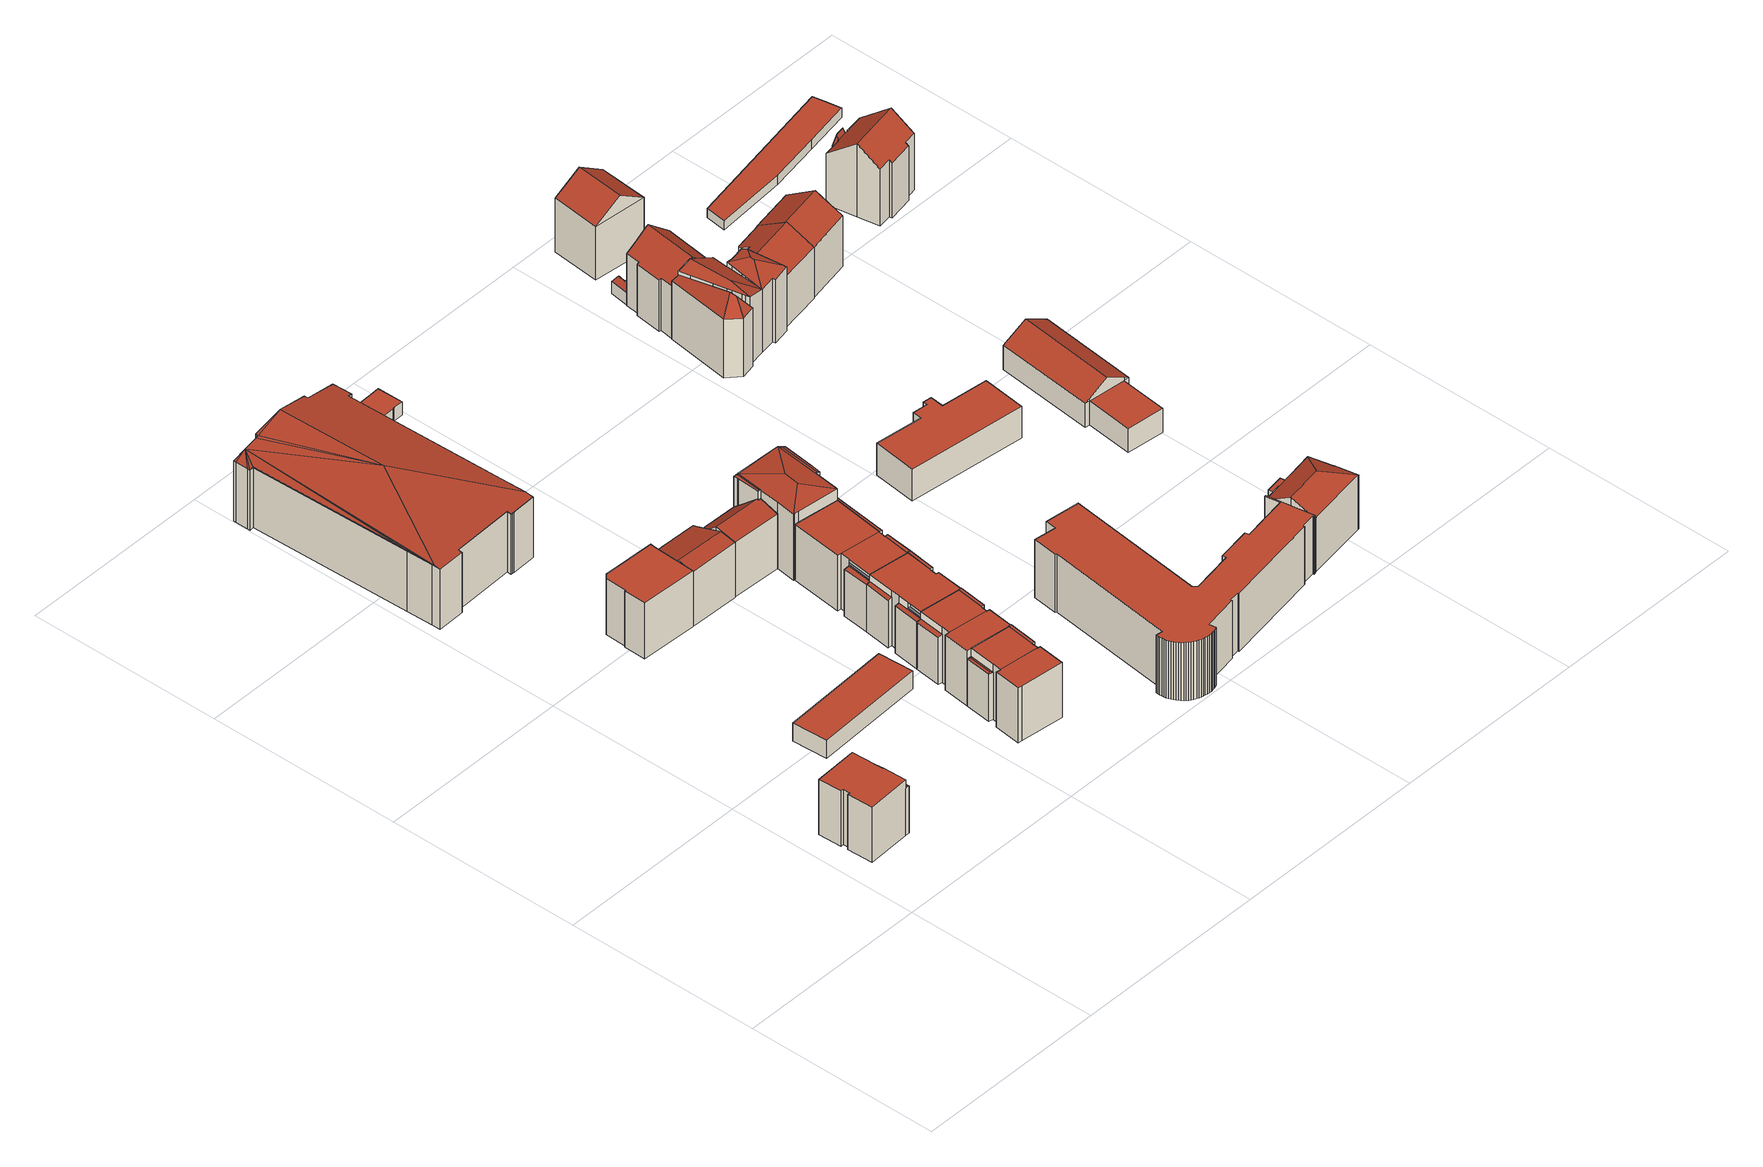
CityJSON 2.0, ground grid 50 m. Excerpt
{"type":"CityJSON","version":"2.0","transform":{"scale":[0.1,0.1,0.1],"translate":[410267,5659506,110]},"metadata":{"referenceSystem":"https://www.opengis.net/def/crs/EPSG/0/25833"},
"CityObjects":{
"building1":{"type":"Building","attributes":{"Gemeindeschluessel":14612000,"Geometrietyp2DReferenz":"3000","function":"31001_9998","roofType":"9999"},"children":["building1-1","building1-2","building1-3"]},
"building1-1":{"type":"BuildingPart","attributes":{"Dachtyp_tdc":"tdcFreeFormRoof","Dachneigung":10.95,"QualitaetDacherkennung":48,"Geometrietyp2DReferenz":"3000","measuredHeight":12.98,"roofType":"5000"},"parents":["building1"],"geometry":[{"type":"MultiSurface","lod":"2","boundaries":[[[0,1,2,3]],[[1,4,5,2]],[[4,6,7,5]],[[8,0,3,9]],[[6,4,10]],[[4,1,11,10]],[[1,0,8,11]],[[8,6,10,11]],[[3,2,5,7,9]]],"semantics":{"surfaces":[{"type":"WallSurface"},{"type":"RoofSurface"},{"type":"GroundSurface"}],"values":[0,0,0,0,1,1,1,1,2]}}]},
"building1-2":{"type":"BuildingPart","attributes":{"Dachtyp_tdc":"tdcPolyFlatRoof","Dachneigung":9.54,"QualitaetDacherkennung":55,"Geometrietyp2DReferenz":"3000","measuredHeight":12.98,"roofType":"2100"},"parents":["building1"],"geometry":[{"type":"MultiSurface","lod":"2","boundaries":[[[12,13,14,15]],[[13,16,17,14]],[[18,19,20,21]],[[19,12,15,20]],[[19,18,16,13,12]],[[15,14,17,21,20]]],"semantics":{"surfaces":[{"type":"WallSurface"},{"type":"RoofSurface"},{"type":"GroundSurface"}],"values":[0,0,0,0,1,2]}}]},
"building1-3":{"type":"BuildingPart","attributes":{"Dachtyp_tdc":"tdcPolyFlatRoof","Dachneigung":0,"QualitaetDacherkennung":93,"Geometrietyp2DReferenz":"3000","measuredHeight":15.04,"roofType":"1000"},"parents":["building1"],"geometry":[{"type":"MultiSurface","lod":"2","boundaries":[[[22,17,16]],[[22,23,8,9,17]],[[24,7,6]],[[24,25,26,7]],[[25,27,28,26]],[[27,29,30,28]],[[29,31,32,30]],[[31,33,34,32]],[[33,35,36,34]],[[35,37,18,21,36]],[[35,33,31,29,27,25,24,23,22,37]],[[21,17,9,7,26,28,30,32,34,36]]],"semantics":{"surfaces":[{"type":"WallSurface"},{"type":"RoofSurface"},{"type":"GroundSurface"}],"values":[0,0,0,0,0,0,0,0,0,0,1,2]}}]},
"building2":{"type":"Building","attributes":{"Dachtyp_tdc":"tdcPolyFlatRoof","Gemeindeschluessel":14612000,"Dachneigung":0,"QualitaetDacherkennung":76,"Geometrietyp2DReferenz":"3000","measuredHeight":4.84,"function":"31001_9998","roofType":"1000"},"geometry":[{"type":"Solid","lod":"2","boundaries":[[[[38,39,40,41]],[[39,42,43,40]],[[42,44,45,43]],[[44,38,41,45]],[[44,42,39,38]],[[41,40,43,45]]]],"semantics":{"surfaces":[{"type":"WallSurface"},{"type":"RoofSurface"},{"type":"GroundSurface"}],"values":[[0,0,0,0,1,2]]}}]},
"building3":{"type":"Building","attributes":{"Dachtyp_tdc":"tdcPolyFlatRoof","Gemeindeschluessel":14612000,"Dachneigung":0,"QualitaetDacherkennung":36,"Geometrietyp2DReferenz":"3000","measuredHeight":15.26,"function":"31001_9998","roofType":"1000"},"geometry":[{"type":"Solid","lod":"2","boundaries":[[[[46,47,48,49]],[[47,50,51,48]],[[50,52,53,51]],[[52,54,55,53]],[[54,56,57,55]],[[56,58,59,57]],[[58,60,61,59]],[[60,46,49,61]],[[60,58,56,54,52,50,47,46]],[[49,48,51,53,55,57,59,61]]]],"semantics":{"surfaces":[{"type":"WallSurface"},{"type":"RoofSurface"},{"type":"GroundSurface"}],"values":[[0,0,0,0,0,0,0,0,1,2]]}}]},
"building4":{"type":"Building","attributes":{"Dachtyp_tdc":"tdcFreeFormRoof","Gemeindeschluessel":14612000,"Dachneigung":11.12,"QualitaetDacherkennung":16,"Geometrietyp2DReferenz":"3000","measuredHeight":19.66,"function":"31001_9998","roofType":"5000"},"geometry":[{"type":"Solid","lod":"2","boundaries":[[[[62,63,64,65]],[[63,66,67,64]],[[66,68,69,67]],[[68,70,71,69]],[[70,72,73,71]],[[72,74,75,73]],[[74,76,77,75]],[[76,78,79,77]],[[78,80,81,79]],[[80,82,83,81]],[[82,84,85,83]],[[84,86,87,85]],[[86,88,89,87]],[[88,90,91,89]],[[90,92,93,91]],[[92,94,95,93]],[[94,96,97,95]],[[96,98,99,97]],[[98,100,101,99]],[[100,102,103,101]],[[102,104,105,103]],[[104,106,107,105]],[[106,108,109,107]],[[108,110,111,109]],[[110,112,113,111]],[[112,114,115,113]],[[114,116,117,115]],[[116,62,65,117]],[[118,119,120,121,122,123,124,125,126,102,100,127]],[[128,129,130,131,132,133,134,135,136,125,124]],[[137,138,136]],[[136,138,125]],[[139,125,138]],[[140,125,139]],[[140,126,125]],[[140,141,126]],[[140,142,141]],[[140,143,142]],[[140,110,143]],[[140,112,110]],[[140,114,112]],[[114,140,116]],[[106,142,143,108]],[[108,143,110]],[[104,141,142,106]],[[102,126,141,104]],[[62,140,139,63]],[[116,140,62]],[[63,139,138,66]],[[66,138,137,68]],[[68,137,136,135,70]],[[70,135,134,72]],[[72,134,133,74]],[[74,133,132,76]],[[76,132,131,78]],[[78,131,130,80]],[[80,130,129,82]],[[82,129,128,84]],[[84,128,124,123,86]],[[98,127,100]],[[96,118,127,98]],[[86,123,122,88]],[[88,122,121,90]],[[90,121,120,92]],[[92,120,119,94]],[[94,119,118,96]],[[65,64,67,69,71,73,75,77,79,81,83,85,87,89,91,93,95,97,99,101,103,105,107,109,111,113,115,117]]]],"semantics":{"surfaces":[{"type":"WallSurface"},{"type":"RoofSurface"},{"type":"GroundSurface"}],"values":[[0,0,0,0,0,0,0,0,0,0,0,0,0,0,0,0,0,0,0,0,0,0,0,0,0,0,0,0,1,1,1,1,1,1,1,1,1,1,1,1,1,1,0,0,0,0,0,0,0,0,0,0,0,0,0,0,0,0,0,0,0,0,0,0,0,0,2]]}}]},
"building5":{"type":"Building","attributes":{"Gemeindeschluessel":14612000,"Geometrietyp2DReferenz":"3000","function":"31001_9998","roofType":"9999"},"children":["building5-1","building5-2","building5-3","building5-4"]},
"building5-1":{"type":"BuildingPart","attributes":{"Dachtyp_tdc":"tdcPolyFlatRoof","Dachneigung":0,"QualitaetDacherkennung":72,"Geometrietyp2DReferenz":"3000","measuredHeight":15.02,"roofType":"1000"},"parents":["building5"],"geometry":[{"type":"MultiSurface","lod":"2","boundaries":[[[144,145,146,147]],[[145,148,149,146]],[[148,150,151,149]],[[150,152,153,151]],[[152,154,155,153]],[[156,157,158,159]],[[157,160,161,158]],[[160,144,147,161]],[[160,157,156,154,152,150,148,145,144]],[[147,146,149,151,153,155,159,158,161]]],"semantics":{"surfaces":[{"type":"WallSurface"},{"type":"RoofSurface"},{"type":"GroundSurface"}],"values":[0,0,0,0,0,0,0,0,1,2]}}]},
"building5-2":{"type":"BuildingPart","attributes":{"Dachtyp_tdc":"tdcFreeFormRoof","Dachneigung":18.22,"QualitaetDacherkennung":51,"Geometrietyp2DReferenz":"3000","measuredHeight":13.02,"roofType":"5000"},"parents":["building5"],"geometry":[{"type":"MultiSurface","lod":"2","boundaries":[[[162,163,164,165]],[[163,166,167,164]],[[166,168,169,167]],[[170,168,166]],[[171,170,166,163]],[[171,163,162]],[[170,171,162,168]],[[165,164,167,169]]],"semantics":{"surfaces":[{"type":"WallSurface"},{"type":"RoofSurface"},{"type":"GroundSurface"}],"values":[0,0,0,1,1,1,1,2]}}]},
"building5-3":{"type":"BuildingPart","attributes":{"Dachtyp_tdc":"tdcPolyFlatRoof","Dachneigung":0,"QualitaetDacherkennung":51,"Geometrietyp2DReferenz":"3000","measuredHeight":15.2,"roofType":"1000"},"parents":["building5"],"geometry":[{"type":"MultiSurface","lod":"2","boundaries":[[[172,173,174,175,176]],[[173,177,178,174]],[[177,179,180,181,178]],[[179,177,173,172]],[[175,174,178,181]]],"semantics":{"surfaces":[{"type":"WallSurface"},{"type":"RoofSurface"},{"type":"GroundSurface"}],"values":[0,0,0,1,2]}}]},
"building5-4":{"type":"BuildingPart","attributes":{"Dachtyp_tdc":"tdcPolyFlatRoof","Dachneigung":0,"QualitaetDacherkennung":87,"Geometrietyp2DReferenz":"3000","measuredHeight":15.06,"roofType":"1000"},"parents":["building5"],"geometry":[{"type":"MultiSurface","lod":"2","boundaries":[[[182,183,162,165,155,154]],[[184,176,175,169,168]],[[180,185,156,159,181]],[[180,176,184,183,182,185]],[[159,155,165,169,175,181]]],"semantics":{"surfaces":[{"type":"WallSurface"},{"type":"RoofSurface"},{"type":"GroundSurface"}],"values":[0,0,0,1,2]}}]},
"building6":{"type":"Building","attributes":{"Dachtyp_tdc":"tdcGableRoof","Gemeindeschluessel":14612000,"Dachneigung":22.05,"QualitaetDacherkennung":32,"Geometrietyp2DReferenz":"3000","measuredHeight":15.7,"function":"31001_9998","roofType":"3100"},"geometry":[{"type":"Solid","lod":"2","boundaries":[[[[186,187,61,188]],[[187,189,59,61]],[[189,190,191,59]],[[190,192,193,191]],[[192,194,195,193]],[[194,196,197,195]],[[196,198,49,197]],[[198,186,188,49]],[[194,192,190,189,187,186]],[[186,198,196,194]],[[188,61,59,191,193,195,197,49]]]],"semantics":{"surfaces":[{"type":"WallSurface"},{"type":"RoofSurface"},{"type":"GroundSurface"}],"values":[[0,0,0,0,0,0,0,0,1,1,2]]}}]},
"building7":{"type":"Building","attributes":{"Gemeindeschluessel":14612000,"Geometrietyp2DReferenz":"3000","function":"31001_9998","roofType":"9999"},"children":["building7-1","building7-2","building7-3","building7-4"]},
"building7-1":{"type":"BuildingPart","attributes":{"Dachtyp_tdc":"tdcPolyFlatRoof","Dachneigung":0,"QualitaetDacherkennung":70,"Geometrietyp2DReferenz":"3000","measuredHeight":15.09,"roofType":"1000"},"parents":["building7"],"geometry":[{"type":"MultiSurface","lod":"2","boundaries":[[[199,200,201,202]],[[203,204,205,206]],[[204,207,208,205]],[[207,209,210,208]],[[209,211,212,210]],[[211,199,202,212]],[[211,209,207,204,203,200,199]],[[202,201,206,205,208,210,212]]],"semantics":{"surfaces":[{"type":"WallSurface"},{"type":"RoofSurface"},{"type":"GroundSurface"}],"values":[0,0,0,0,0,0,1,2]}}]},
"building7-2":{"type":"BuildingPart","attributes":{"Dachtyp_tdc":"tdcPolyFlatRoof","Dachneigung":0,"QualitaetDacherkennung":63,"Geometrietyp2DReferenz":"3000","measuredHeight":15.28,"roofType":"1000"},"parents":["building7"],"geometry":[{"type":"MultiSurface","lod":"2","boundaries":[[[213,214,215,216,217]],[[214,218,219,215]],[[218,220,221,222,219]],[[220,218,214,213]],[[216,215,219,222]]],"semantics":{"surfaces":[{"type":"WallSurface"},{"type":"RoofSurface"},{"type":"GroundSurface"}],"values":[0,0,0,1,2]}}]},
"building7-3":{"type":"BuildingPart","attributes":{"Dachtyp_tdc":"tdcPolyFlatRoof","Dachneigung":14.86,"QualitaetDacherkennung":58,"Geometrietyp2DReferenz":"3000","measuredHeight":13.09,"roofType":"2100"},"parents":["building7"],"geometry":[{"type":"MultiSurface","lod":"2","boundaries":[[[223,224,225,226]],[[227,228,229,230]],[[228,223,226,229]],[[228,227,224,223]],[[226,225,230,229]]],"semantics":{"surfaces":[{"type":"WallSurface"},{"type":"RoofSurface"},{"type":"GroundSurface"}],"values":[0,0,0,1,2]}}]},
"building7-4":{"type":"BuildingPart","attributes":{"Dachtyp_tdc":"tdcPolyFlatRoof","Dachneigung":0,"QualitaetDacherkennung":86,"Geometrietyp2DReferenz":"3000","measuredHeight":15.11,"roofType":"1000"},"parents":["building7"],"geometry":[{"type":"MultiSurface","lod":"2","boundaries":[[[231,217,216,225,224]],[[221,203,206,222]],[[232,230,201,200]],[[232,227,230]],[[232,200,203,221,217,231]],[[225,216,222,206,201,230]]],"semantics":{"surfaces":[{"type":"WallSurface"},{"type":"RoofSurface"},{"type":"GroundSurface"}],"values":[0,0,0,0,1,2]}}]},
"building8":{"type":"Building","attributes":{"Gemeindeschluessel":14612000,"Geometrietyp2DReferenz":"3000","function":"31001_9998","roofType":"9999"},"children":["building8-1","building8-2","building8-3","building8-4"]},
"building8-1":{"type":"BuildingPart","attributes":{"Dachtyp_tdc":"tdcPolyFlatRoof","Dachneigung":11.88,"QualitaetDacherkennung":55,"Geometrietyp2DReferenz":"3000","measuredHeight":13.06,"roofType":"2100"},"parents":["building8"],"geometry":[{"type":"MultiSurface","lod":"2","boundaries":[[[233,234,235,236]],[[224,237,226,225]],[[237,233,236,226]],[[237,224,234,233]],[[236,235,225,226]]],"semantics":{"surfaces":[{"type":"WallSurface"},{"type":"RoofSurface"},{"type":"GroundSurface"}],"values":[0,0,0,1,2]}}]},
"building8-2":{"type":"BuildingPart","attributes":{"Dachtyp_tdc":"tdcPolyFlatRoof","Dachneigung":0,"QualitaetDacherkennung":90,"Geometrietyp2DReferenz":"3000","measuredHeight":15.12,"roofType":"1000"},"parents":["building8"],"geometry":[{"type":"MultiSurface","lod":"2","boundaries":[[[238,239,240,241]],[[239,242,243,240]],[[242,244,215,243]],[[244,231,224,225,215]],[[245,235,234]],[[245,246,247,248,235]],[[249,250,251,252,253]],[[250,249,246,245,231,244,242,239,238]],[[241,240,243,215,225,235,248,252,251]]],"semantics":{"surfaces":[{"type":"WallSurface"},{"type":"RoofSurface"},{"type":"GroundSurface"}],"values":[0,0,0,0,0,0,0,1,2]}}]},
"building8-3":{"type":"BuildingPart","attributes":{"Dachtyp_tdc":"tdcPolyFlatRoof","Dachneigung":13.82,"QualitaetDacherkennung":55,"Geometrietyp2DReferenz":"3000","measuredHeight":13.08,"roofType":"2100"},"parents":["building8"],"geometry":[{"type":"MultiSurface","lod":"2","boundaries":[[[254,255,256,257]],[[255,253,252,256]],[[247,254,257,248]],[[247,253,255,254]],[[257,256,252,248]]],"semantics":{"surfaces":[{"type":"WallSurface"},{"type":"RoofSurface"},{"type":"GroundSurface"}],"values":[0,0,0,1,2]}}]},
"building8-4":{"type":"BuildingPart","attributes":{"Dachtyp_tdc":"tdcPolyFlatRoof","Dachneigung":0,"QualitaetDacherkennung":62,"Geometrietyp2DReferenz":"3000","measuredHeight":15.27,"roofType":"1000"},"parents":["building8"],"geometry":[{"type":"MultiSurface","lod":"2","boundaries":[[[258,259,238,241,260]],[[261,262,263,251,250]],[[262,258,260,263]],[[262,261,259,258]],[[260,241,251,263]]],"semantics":{"surfaces":[{"type":"WallSurface"},{"type":"RoofSurface"},{"type":"GroundSurface"}],"values":[0,0,0,1,2]}}]},
"building9":{"type":"Building","attributes":{"Dachtyp_tdc":"tdcGableRoof","Gemeindeschluessel":14612000,"Dachneigung":42.33,"QualitaetDacherkennung":24,"Geometrietyp2DReferenz":"3000","measuredHeight":15.88,"function":"31001_9998","roofType":"3100"},"geometry":[{"type":"Solid","lod":"2","boundaries":[[[[264,265,266,267]],[[265,268,269,266]],[[268,270,271,269]],[[270,272,273,271]],[[272,274,275,273]],[[274,276,277,275]],[[276,196,278,277]],[[196,279,280,278]],[[279,281,282,280]],[[281,283,284,282]],[[283,264,267,284]],[[279,196,276,274,272,270]],[[270,268,265,264,283,281,279]],[[267,266,269,271,273,275,277,278,280,282,284]]]],"semantics":{"surfaces":[{"type":"WallSurface"},{"type":"RoofSurface"},{"type":"GroundSurface"}],"values":[[0,0,0,0,0,0,0,0,0,0,0,1,1,2]]}}]},
"building10":{"type":"Building","attributes":{"Dachtyp_tdc":"tdcPolyFlatRoof","Gemeindeschluessel":14612000,"Dachneigung":0,"QualitaetDacherkennung":61,"Geometrietyp2DReferenz":"3000","measuredHeight":3.54,"function":"31001_9998","roofType":"1000"},"geometry":[{"type":"Solid","lod":"2","boundaries":[[[[285,286,287,288]],[[286,289,290,287]],[[289,291,292,290]],[[291,285,288,292]],[[291,289,286,285]],[[288,287,290,292]]]],"semantics":{"surfaces":[{"type":"WallSurface"},{"type":"RoofSurface"},{"type":"GroundSurface"}],"values":[[0,0,0,0,1,2]]}}]},
"building11":{"type":"Building","attributes":{"Gemeindeschluessel":14612000,"Geometrietyp2DReferenz":"3000","function":"31001_9998","roofType":"9999"},"children":["building11-1","building11-2","building11-3","building11-4","building11-5"]},
"building11-1":{"type":"BuildingPart","attributes":{"Dachtyp_tdc":"tdcPolyFlatRoof","Dachneigung":0,"QualitaetDacherkennung":85,"Geometrietyp2DReferenz":"3000","measuredHeight":15.13,"roofType":"1000"},"parents":["building11"],"geometry":[{"type":"MultiSurface","lod":"2","boundaries":[[[293,249,253,252,294]],[[295,296,297]],[[295,298,299,296]],[[300,301,302,303]],[[300,304,305,301]],[[304,300,303,298,295,249,293]],[[294,252,296,299,302,301,305]]],"semantics":{"surfaces":[{"type":"WallSurface"},{"type":"RoofSurface"},{"type":"GroundSurface"}],"values":[0,0,0,0,0,1,2]}}]},
"building11-2":{"type":"BuildingPart","attributes":{"Dachtyp_tdc":"tdcPolyFlatRoof","Dachneigung":14.45,"QualitaetDacherkennung":51,"Geometrietyp2DReferenz":"3000","measuredHeight":13.09,"roofType":"2100"},"parents":["building11"],"geometry":[{"type":"MultiSurface","lod":"2","boundaries":[[[253,306,256,252]],[[306,307,308,256]],[[307,297,296,308]],[[297,307,306,253]],[[252,256,308,296]]],"semantics":{"surfaces":[{"type":"WallSurface"},{"type":"RoofSurface"},{"type":"GroundSurface"}],"values":[0,0,0,1,2]}}]},
"building11-3":{"type":"BuildingPart","attributes":{"Dachtyp_tdc":"tdcPolyFlatRoof","Dachneigung":0,"QualitaetDacherkennung":68,"Geometrietyp2DReferenz":"3000","measuredHeight":15.3,"roofType":"1000"},"parents":["building11"],"geometry":[{"type":"MultiSurface","lod":"2","boundaries":[[[309,310,311,305,304]],[[310,262,263,311]],[[262,312,293,294,263]],[[312,262,310,309]],[[305,311,263,294]]],"semantics":{"surfaces":[{"type":"WallSurface"},{"type":"RoofSurface"},{"type":"GroundSurface"}],"values":[0,0,0,1,2]}}]},
"building11-4":{"type":"BuildingPart","attributes":{"Dachtyp_tdc":"tdcPolyFlatRoof","Dachneigung":0,"QualitaetDacherkennung":58,"Geometrietyp2DReferenz":"3000","measuredHeight":15.28,"roofType":"1000"},"parents":["building11"],"geometry":[{"type":"MultiSurface","lod":"2","boundaries":[[[313,314,315,316]],[[314,317,300,301,315]],[[318,319,320]],[[318,321,322,319]],[[321,313,316,322]],[[321,318,317,314,313]],[[316,315,301,302,319,322]]],"semantics":{"surfaces":[{"type":"WallSurface"},{"type":"RoofSurface"},{"type":"GroundSurface"}],"values":[0,0,0,0,0,1,2]}}]},
"building11-5":{"type":"BuildingPart","attributes":{"Dachtyp_tdc":"tdcPolyFlatRoof","Dachneigung":0,"QualitaetDacherkennung":75,"Geometrietyp2DReferenz":"3000","measuredHeight":15.11,"roofType":"1000"},"parents":["building11"],"geometry":[{"type":"MultiSurface","lod":"2","boundaries":[[[323,324,325,326]],[[324,320,319,325]],[[298,327,328,299]],[[327,323,326,328]],[[327,298,303,320,324,323]],[[326,325,319,302,299,328]]],"semantics":{"surfaces":[{"type":"WallSurface"},{"type":"RoofSurface"},{"type":"GroundSurface"}],"values":[0,0,0,0,1,2]}}]},
"building12":{"type":"Building","attributes":{"Dachtyp_tdc":"tdcPolyFlatRoof","Gemeindeschluessel":14612000,"Dachneigung":0,"QualitaetDacherkennung":55,"Geometrietyp2DReferenz":"3000","measuredHeight":3.54,"function":"31001_9998","roofType":"1000"},"geometry":[{"type":"Solid","lod":"2","boundaries":[[[[329,330,331,332]],[[330,333,334,331]],[[333,335,336,334]],[[335,337,338,336]],[[337,339,340,338]],[[339,289,290,340]],[[289,286,287,290]],[[286,329,332,287]],[[286,289,339,337,335,333,330,329]],[[332,331,334,336,338,340,290,287]]]],"semantics":{"surfaces":[{"type":"WallSurface"},{"type":"RoofSurface"},{"type":"GroundSurface"}],"values":[[0,0,0,0,0,0,0,0,1,2]]}}]},
"building13":{"type":"Building","attributes":{"Gemeindeschluessel":14612000,"Geometrietyp2DReferenz":"3000","function":"31001_9998","roofType":"9999"},"children":["building13-1","building13-2","building13-3"]},
"building13-1":{"type":"BuildingPart","attributes":{"Dachtyp_tdc":"tdcHipRoof","Dachneigung":10.2,"QualitaetDacherkennung":62,"Geometrietyp2DReferenz":"3000","measuredHeight":19.28,"roofType":"3200"},"parents":["building13"],"geometry":[{"type":"MultiSurface","lod":"2","boundaries":[[[341,342,319,322]],[[342,343,325,319]],[[343,344,326,325]],[[344,345,346,326]],[[345,347,277,346]],[[347,348,275,277]],[[349,350,351,352]],[[341,322,353,354]],[[350,349,355]],[[345,344,343,342,356]],[[349,348,347,345,356,355]],[[342,341,354,357,350,355,356]],[[322,319,325,326,346,277,275,352,351,358,353]]],"semantics":{"surfaces":[{"type":"WallSurface"},{"type":"RoofSurface"},{"type":"GroundSurface"}],"values":[0,0,0,0,0,0,0,0,1,1,1,1,2]}}]},
"building13-2":{"type":"BuildingPart","attributes":{"Dachtyp_tdc":"tdcFreeFormRoof","Dachneigung":13.62,"QualitaetDacherkennung":18,"Geometrietyp2DReferenz":"3000","measuredHeight":18.33,"roofType":"5000"},"parents":["building13"],"geometry":[{"type":"MultiSurface","lod":"2","boundaries":[[[359,354,353,360]],[[350,361,362,351]],[[361,363,364,362]],[[357,354,359,365]],[[359,363,361,366,365]],[[361,350,366]],[[350,357,365,366]],[[364,360,353,358,351,362]],[[363,359,360,364]]],"semantics":{"surfaces":[{"type":"WallSurface"},{"type":"RoofSurface"},{"type":"GroundSurface"}],"values":[0,0,0,1,1,1,1,2,0]}}]},
"building13-3":{"type":"BuildingPart","attributes":{"Dachtyp_tdc":"tdcFreeFormRoof","Dachneigung":24.51,"QualitaetDacherkennung":43,"Geometrietyp2DReferenz":"3000","measuredHeight":18.51,"roofType":"5000"},"parents":["building13"],"geometry":[{"type":"MultiSurface","lod":"2","boundaries":[[[367,368,266,269]],[[368,369,267,266]],[[369,370,349,352,267]],[[371,372,273,275,348]],[[372,367,269,273]],[[370,369,373]],[[369,368,367,372,374,373]],[[372,371,374]],[[371,370,373,374]],[[269,266,267,352,275,273]]],"semantics":{"surfaces":[{"type":"WallSurface"},{"type":"RoofSurface"},{"type":"GroundSurface"}],"values":[0,0,0,0,0,1,1,1,1,2]}}]},
"building14":{"type":"Building","attributes":{"Dachtyp_tdc":"tdcPolyFlatRoof","Gemeindeschluessel":14612000,"Dachneigung":0,"QualitaetDacherkennung":68,"Geometrietyp2DReferenz":"3000","measuredHeight":15.78,"function":"31001_9998","roofType":"1000"},"geometry":[{"type":"Solid","lod":"2","boundaries":[[[[375,376,377,378]],[[376,379,380,377]],[[379,381,382,380]],[[381,383,384,382]],[[383,385,386,384]],[[385,387,388,386]],[[387,389,390,388]],[[389,391,392,390]],[[391,393,394,392]],[[393,395,396,394]],[[395,397,398,396]],[[397,399,400,398]],[[399,401,402,400]],[[401,403,404,402]],[[403,405,406,404]],[[405,407,408,406]],[[407,409,410,408]],[[409,411,412,410]],[[411,413,414,412]],[[413,415,416,414]],[[415,417,418,416]],[[417,419,420,418]],[[419,421,422,420]],[[421,423,424,422]],[[423,425,426,424]],[[425,427,428,426]],[[427,429,430,428]],[[427,425,423,421,419,417,415,413,411,409,407,405,403,401,399,397,395,393,391,389,387,385,383,381,379,376,375,431,432,433,434,435,436,437,438,439,440,441,442,443,444,445,446,447,448,449,450,451,452,453,454,455,456,457,458,459,429]],[[430,460,461,462,463,464,465,466,467,468,469,470,471,472,473,474,475,476,477,478,479,480,481,482,483,484,485,486,487,488,378,377,380,382,384,386,388,390,392,394,396,398,400,402,404,406,408,410,412,414,416,418,420,422,424,426,428]],[[429,459,460,430]],[[459,458,461,460]],[[458,457,462,461]],[[457,456,463,462]],[[456,455,464,463]],[[455,454,465,464]],[[454,453,466,465]],[[453,452,467,466]],[[452,451,468,467]],[[451,450,469,468]],[[450,449,470,469]],[[449,448,471,470]],[[448,447,472,471]],[[447,446,473,472]],[[446,445,474,473]],[[445,444,475,474]],[[444,443,476,475]],[[443,442,477,476]],[[442,441,478,477]],[[441,440,479,478]],[[440,439,480,479]],[[439,438,481,480]],[[438,437,482,481]],[[437,436,483,482]],[[436,435,484,483]],[[435,434,485,484]],[[434,433,486,485]],[[433,432,487,486]],[[432,431,488,487]],[[431,375,378,488]]]],"semantics":{"surfaces":[{"type":"WallSurface"},{"type":"RoofSurface"},{"type":"GroundSurface"}],"values":[[0,0,0,0,0,0,0,0,0,0,0,0,0,0,0,0,0,0,0,0,0,0,0,0,0,0,0,1,2,0,0,0,0,0,0,0,0,0,0,0,0,0,0,0,0,0,0,0,0,0,0,0,0,0,0,0,0,0,0]]}}]},
"building15":{"type":"Building","attributes":{"Dachtyp_tdc":"tdcPolyFlatRoof","Gemeindeschluessel":14612000,"Dachneigung":0,"QualitaetDacherkennung":71,"Geometrietyp2DReferenz":"3000","measuredHeight":8.68,"function":"31001_9998","roofType":"1000"},"geometry":[{"type":"Solid","lod":"2","boundaries":[[[[489,490,491,492]],[[490,493,494,491]],[[493,495,496,494]],[[495,497,498,496]],[[497,499,500,498]],[[499,501,502,500]],[[501,503,504,502]],[[503,505,506,504]],[[505,507,508,506]],[[507,489,492,508]],[[507,505,503,501,499,497,495,493,490,489]],[[492,491,494,496,498,500,502,504,506,508]]]],"semantics":{"surfaces":[{"type":"WallSurface"},{"type":"RoofSurface"},{"type":"GroundSurface"}],"values":[[0,0,0,0,0,0,0,0,0,0,1,2]]}}]},
"building16":{"type":"Building","attributes":{"Gemeindeschluessel":14612000,"Geometrietyp2DReferenz":"3000","function":"31001_9998","roofType":"9999"},"children":["building16-1","building16-2"]},
"building16-1":{"type":"BuildingPart","attributes":{"Dachtyp_tdc":"tdcHipAndGableRoof","Dachneigung":29.46,"QualitaetDacherkennung":79,"Geometrietyp2DReferenz":"3000","measuredHeight":18.05,"roofType":"5000"},"parents":["building16"],"geometry":[{"type":"MultiSurface","lod":"2","boundaries":[[[509,510,511,512]],[[510,513,514,511]],[[513,515,516,517,514]],[[518,519,520]],[[518,521,522,519]],[[521,523,524,522]],[[523,525,526,524]],[[525,527,528,526]],[[527,529,530,528]],[[529,531,532,530]],[[531,533,534,532]],[[533,509,512,534]],[[529,527,525,523,521,535]],[[521,518,536,515,513,510,509,535]],[[509,533,531,529,535]],[[512,511,514,517,537,519,522,524,526,528,530,532,534]]],"semantics":{"surfaces":[{"type":"WallSurface"},{"type":"RoofSurface"},{"type":"GroundSurface"}],"values":[0,0,0,0,0,0,0,0,0,0,0,0,1,1,1,2]}}]},
"building16-2":{"type":"BuildingPart","attributes":{"Dachtyp_tdc":"tdcPolyFlatRoof","Dachneigung":0,"QualitaetDacherkennung":73,"Geometrietyp2DReferenz":"3000","measuredHeight":12.46,"roofType":"1000"},"parents":["building16"],"geometry":[{"type":"MultiSurface","lod":"2","boundaries":[[[538,520,519,539]],[[516,540,541,517]],[[540,538,539,541]],[[540,516,542,520,538]],[[539,519,537,517,541]]],"semantics":{"surfaces":[{"type":"WallSurface"},{"type":"RoofSurface"},{"type":"GroundSurface"}],"values":[0,0,0,1,2]}}]},
"building17":{"type":"Building","attributes":{"Gemeindeschluessel":14612000,"Geometrietyp2DReferenz":"3000","function":"31001_9998","roofType":"9999"},"children":["building17-1","building17-2","building17-3"]},
"building17-1":{"type":"BuildingPart","attributes":{"Dachtyp_tdc":"tdcHipAndGableRoof","Dachneigung":27.34,"QualitaetDacherkennung":34,"Geometrietyp2DReferenz":"3000","measuredHeight":19.09,"roofType":"5000"},"parents":["building17"],"geometry":[{"type":"MultiSurface","lod":"2","boundaries":[[[543,544,545,546]],[[547,548,549]],[[547,550,551,552,548]],[[553,554,555,556,557]],[[554,543,546,555]],[[550,547,558]],[[547,559,544,543,554,558]],[[554,553,550,558]],[[546,545,548,552,556,555]]],"semantics":{"surfaces":[{"type":"WallSurface"},{"type":"RoofSurface"},{"type":"GroundSurface"}],"values":[0,0,0,0,0,1,1,1,2]}}]},
"building17-2":{"type":"BuildingPart","attributes":{"Dachtyp_tdc":"tdcFreeFormRoof","Dachneigung":57.55,"QualitaetDacherkennung":12,"Geometrietyp2DReferenz":"3000","measuredHeight":20.69,"roofType":"5000"},"parents":["building17"],"geometry":[{"type":"MultiSurface","lod":"2","boundaries":[[[560,561,562,563]],[[561,564,565,562]],[[564,566,567,565]],[[566,557,556,567]],[[568,557,566]],[[569,568,566,564]],[[570,569,564,561]],[[570,561,560]],[[568,569,570,560,551,557]],[[563,562,565,567,556,552]]],"semantics":{"surfaces":[{"type":"WallSurface"},{"type":"RoofSurface"},{"type":"GroundSurface"}],"values":[0,0,0,0,1,1,1,1,1,2]}}]},
"building17-3":{"type":"BuildingPart","attributes":{"Dachtyp_tdc":"tdcHipRoof","Dachneigung":15.47,"QualitaetDacherkennung":12,"Geometrietyp2DReferenz":"3000","measuredHeight":18.93,"roofType":"3200"},"parents":["building17"],"geometry":[{"type":"MultiSurface","lod":"2","boundaries":[[[571,572,573,574]],[[572,575,576,573]],[[575,549,548,576]],[[577,578,579,545,544]],[[578,580,581,579]],[[580,582,583,581]],[[582,584,585,583]],[[584,571,574,585]],[[549,575,572,571,584,586]],[[582,580,578,577,587]],[[584,582,587,586]],[[577,559,549,586,587]],[[574,573,576,548,545,579,581,583,585]]],"semantics":{"surfaces":[{"type":"WallSurface"},{"type":"RoofSurface"},{"type":"GroundSurface"}],"values":[0,0,0,0,0,0,0,0,1,1,1,1,2]}}]},
"building18":{"type":"Building","attributes":{"Dachtyp_tdc":"tdcGableRoof","Gemeindeschluessel":14612000,"Dachneigung":39.19,"QualitaetDacherkennung":71,"Geometrietyp2DReferenz":"3000","measuredHeight":19,"function":"31001_9998","roofType":"3100"},"geometry":[{"type":"Solid","lod":"2","boundaries":[[[[588,589,590,591]],[[589,592,593,590]],[[592,594,595,593]],[[594,596,597,595]],[[596,598,599,597]],[[598,600,601,599]],[[600,602,603,601]],[[602,604,605,603]],[[604,606,607,605]],[[606,608,609,607]],[[608,610,611,609]],[[610,588,591,611]],[[606,604,602,600,598,596,594,592,589,588]],[[588,610,608,606]],[[591,590,593,595,597,599,601,603,605,607,609,611]]]],"semantics":{"surfaces":[{"type":"WallSurface"},{"type":"RoofSurface"},{"type":"GroundSurface"}],"values":[[0,0,0,0,0,0,0,0,0,0,0,0,1,1,2]]}}]},
"building19":{"type":"Building","attributes":{"Dachtyp_tdc":"tdcFreeFormRoof","Gemeindeschluessel":14612000,"Dachneigung":53.66,"QualitaetDacherkennung":18,"Geometrietyp2DReferenz":"3000","measuredHeight":5.34,"function":"31001_9998","roofType":"5000"},"geometry":[{"type":"Solid","lod":"2","boundaries":[[[[612,613,614,615]],[[613,616,617,614]],[[616,618,619,617]],[[620,621,618]],[[622,623,620,618,616]],[[624,622,616,613]],[[624,613,612]],[[623,622,624,612,625]],[[615,614,617,619,626,627]],[[618,621,626,619]],[[621,625,627,626]],[[625,612,615,627]],[[620,623,625,621]]]],"semantics":{"surfaces":[{"type":"WallSurface"},{"type":"RoofSurface"},{"type":"GroundSurface"}],"values":[[0,0,0,1,1,1,1,1,2,0,0,0,1]]}}]},
"building20":{"type":"Building","attributes":{"Gemeindeschluessel":14612000,"Geometrietyp2DReferenz":"3000","function":"31001_3211","roofType":"9999"},"children":["building20-1","building20-2"]},
"building20-1":{"type":"BuildingPart","attributes":{"Dachtyp_tdc":"tdcPolyFlatRoof","Dachneigung":0,"QualitaetDacherkennung":85,"Geometrietyp2DReferenz":"3000","measuredHeight":6.44,"roofType":"1000"},"parents":["building20"],"geometry":[{"type":"MultiSurface","lod":"2","boundaries":[[[628,629,630,631]],[[629,632,633,630]],[[632,634,635,633]],[[634,632,629,628]],[[631,630,633,635]]],"semantics":{"surfaces":[{"type":"WallSurface"},{"type":"RoofSurface"},{"type":"GroundSurface"}],"values":[0,0,0,1,2]}}]},
"building20-2":{"type":"BuildingPart","attributes":{"Dachtyp_tdc":"tdcGableRoof","Dachneigung":30.52,"QualitaetDacherkennung":77,"Geometrietyp2DReferenz":"3000","measuredHeight":10.23,"roofType":"3100"},"parents":["building20"],"geometry":[{"type":"MultiSurface","lod":"2","boundaries":[[[636,637,628,631,638]],[[639,635,634]],[[639,640,641,635]],[[640,642,643,641]],[[642,644,645,643]],[[644,636,638,645]],[[644,646,647,648,636]],[[640,649,647,646,642]],[[637,648,647,649,639]],[[639,649,640]],[[636,648,637]],[[642,646,644]],[[638,631,635,641,643,645]]],"semantics":{"surfaces":[{"type":"WallSurface"},{"type":"RoofSurface"},{"type":"GroundSurface"}],"values":[0,0,0,0,0,0,1,1,0,0,0,0,2]}}]},
"building21":{"type":"Building","attributes":{"Dachtyp_tdc":"tdcGableRoof","Gemeindeschluessel":14612000,"Dachneigung":33.68,"QualitaetDacherkennung":67,"Geometrietyp2DReferenz":"3000","measuredHeight":19.26,"function":"31001_9998","roofType":"3100"},"geometry":[{"type":"Solid","lod":"2","boundaries":[[[[650,651,652,653]],[[651,654,655,652]],[[654,656,657,655]],[[656,650,653,657]],[[654,651,658]],[[650,656,659]],[[651,650,659,658]],[[656,654,658,659]],[[653,652,655,657]]]],"semantics":{"surfaces":[{"type":"WallSurface"},{"type":"RoofSurface"},{"type":"GroundSurface"}],"values":[[0,0,0,0,0,0,1,1,2]]}}]},
"building22":{"type":"Building","attributes":{"Dachtyp_tdc":"tdcFreeFormRoof","Gemeindeschluessel":14612000,"Dachneigung":30.54,"QualitaetDacherkennung":70,"Geometrietyp2DReferenz":"3000","measuredHeight":17.85,"function":"31001_9998","roofType":"5000"},"geometry":[{"type":"Solid","lod":"2","boundaries":[[[[660,661,662,663]],[[661,664,665,662]],[[664,666,667,665]],[[666,668,669,667]],[[668,670,585,669]],[[670,671,581,585]],[[671,660,663,581]],[[670,668,672,673]],[[672,666,664,661,660,671,673]],[[668,666,672]],[[671,670,673]],[[663,662,665,667,669,585,581]]]],"semantics":{"surfaces":[{"type":"WallSurface"},{"type":"RoofSurface"},{"type":"GroundSurface"}],"values":[[0,0,0,0,0,0,0,1,1,0,0,2]]}}]},
"building23":{"type":"Building","attributes":{"Dachtyp_tdc":"tdcFreeFormRoof","Gemeindeschluessel":14612000,"Dachneigung":32.02,"QualitaetDacherkennung":73,"Geometrietyp2DReferenz":"3000","measuredHeight":17.69,"function":"31001_9998","roofType":"5000"},"geometry":[{"type":"Solid","lod":"2","boundaries":[[[[674,675,676,677]],[[678,679,680,675,674]],[[681,682,679,678]],[[682,680,679]],[[674,681,678]],[[676,683,684,685,677]],[[675,680,683,676]],[[680,682,684,683]],[[682,681,685,684]],[[681,674,677,685]]]],"semantics":{"surfaces":[{"type":"WallSurface"},{"type":"RoofSurface"},{"type":"GroundSurface"}],"values":[[0,1,1,0,0,2,0,0,0,0]]}}]},
"building24":{"type":"Building","attributes":{"Gemeindeschluessel":14612000,"Geometrietyp2DReferenz":"3000","function":"31001_9998","roofType":"9999"},"children":["building24-1","building24-2"]},
"building24-1":{"type":"BuildingPart","attributes":{"Dachtyp_tdc":"tdcGableRoof","Dachneigung":38.5,"QualitaetDacherkennung":70,"Geometrietyp2DReferenz":"3000","measuredHeight":20.05,"roofType":"3100"},"parents":["building24"],"geometry":[{"type":"MultiSurface","lod":"2","boundaries":[[[686,687,688,689,690]],[[687,691,692,688]],[[691,693,694,692]],[[693,695,696,694]],[[695,697,698,696]],[[697,699,700,698]],[[699,701,702,700]],[[701,703,704,702]],[[703,705,706,704]],[[705,707,708,706]],[[707,709,710,708]],[[709,711,712,710]],[[711,713,714,715,712]],[[707,705,703,701,699,697,695,693]],[[693,691,687,686,713,711,709,707]],[[715,689,688,692,694,696,698,700,702,704,706,708,710,712]]],"semantics":{"surfaces":[{"type":"WallSurface"},{"type":"RoofSurface"},{"type":"GroundSurface"}],"values":[0,0,0,0,0,0,0,0,0,0,0,0,0,1,1,2]}}]},
"building24-2":{"type":"BuildingPart","attributes":{"Dachtyp_tdc":"tdcFreeFormRoof","Dachneigung":76.93,"QualitaetDacherkennung":29,"Geometrietyp2DReferenz":"3000","measuredHeight":15,"roofType":"5000"},"parents":["building24"],"geometry":[{"type":"MultiSurface","lod":"2","boundaries":[[[714,716,717,715]],[[716,718,719,717]],[[718,690,689,719]],[[720,690,718]],[[721,720,718,716]],[[721,716,714]],[[720,721,714,690]],[[715,717,719,689]]],"semantics":{"surfaces":[{"type":"WallSurface"},{"type":"RoofSurface"},{"type":"GroundSurface"}],"values":[0,0,0,1,1,1,1,2]}}]},
"building25":{"type":"Building","attributes":{"Dachtyp_tdc":"tdcPolyFlatRoof","Gemeindeschluessel":14612000,"Dachneigung":0,"QualitaetDacherkennung":76,"Geometrietyp2DReferenz":"3000","measuredHeight":2.49,"function":"31001_9998","roofType":"1000"},"geometry":[{"type":"Solid","lod":"2","boundaries":[[[[722,723,724,725]],[[723,726,727,724]],[[726,728,729,727]],[[728,730,731,729]],[[730,732,733,731]],[[732,734,735,733]],[[734,736,737,735]],[[736,722,725,737]],[[736,734,732,730,728,726,723,722]],[[725,724,727,729,731,733,735,737]]]],"semantics":{"surfaces":[{"type":"WallSurface"},{"type":"RoofSurface"},{"type":"GroundSurface"}],"values":[[0,0,0,0,0,0,0,0,1,2]]}}]}
},
"vertices":[
[175,232,139],[182,232,139],[182,232,10],[175,232,10],[185,171,139],[185,171,10],[175,171,139],[175,171,10],[172,232,139],[172,232,10],[180,176,140],[177,227,140],
[181,255,139],[174,255,140],[174,255,10],[181,255,10],[170,255,140],[170,255,10],[167,314,140],[178,315,139],[178,315,10],[167,314,10],
[170,255,161],[172,232,161],[175,171,161],[63,165,161],[63,165,10],[60,231,161],[60,231,10],[67,231,161],[67,231,10],[66,248,161],[66,248,10],[59,248,161],[59,248,10],[56,308,161],[56,308,10],[167,314,161],
[252,460,57],[247,550,57],[247,550,8],[252,460,8],[534,565,57],[534,565,8],[539,475,57],[539,475,8],
[384,950,161],[239,956,161],[239,956,8],[384,950,8],[241,1013,161],[241,1013,8],[243,1013,161],[243,1013,8],[245,1069,161],[245,1069,8],[256,1078,161],[256,1078,8],[389,1073,161],[389,1073,8],[388,1060,161],[388,1060,8],
[40,1893,172],[75,1894,172],[75,1894,8],[40,1893,8],[83,1895,172],[83,1895,8],[83,1902,172],[83,1902,8],[241,1907,172],[241,1907,8],[242,1898,172],[242,1898,8],[251,1898,172],[251,1898,8],[324,1901,172],[324,1901,8],[326,1850,172],[326,1850,8],[315,1850,172],[315,1850,8],[326,1464,172],[326,1464,8],[327,1437,172],[327,1437,8],[329,1365,172],[329,1365,8],[329,1347,172],[329,1347,8],[267,1345,172],[267,1345,8],[263,1345,172],[263,1345,8],[258,1345,172],[258,1345,8],[258,1356,172],[258,1356,8],[98,1351,172],[98,1351,8],[98,1340,172],[98,1340,8],[28,1338,172],[28,1338,8],[27,1360,172],[27,1360,8],[25,1428,172],[25,1428,8],[13,1847,172],[13,1847,8],[3,1846,172],[3,1846,8],[3,1853,172],[3,1853,8],[2,1884,172],[2,1884,8],[2,1892,172],[2,1892,8],[258,1356,174],[258,1345,173],[263,1345,173],[267,1345,173],[329,1347,173],[329,1365,175],[329,1368,175],[170,1622,205],[27,1353,174],[98,1351,173],[327,1437,175],[326,1464,175],[315,1850,175],[326,1850,173],[324,1901,173],[251,1898,187],[242,1898,189],[241,1907,189],[162,1904,205],[83,1902,189],[83,1895,189],[75,1894,187],[40,1893,180],[27,1360,174],[25,1428,174],[13,1847,174],
[675,179,160],[564,192,160],[564,192,10],[675,179,10],[553,193,160],[553,193,10],[561,262,160],[561,262,10],[572,260,160],[572,260,10],[572,261,160],[572,261,10],[677,249,160],[676,249,160],[676,249,10],[677,249,10],[683,248,160],[683,248,10],
[575,283,138],[564,285,138],[564,285,10],[575,283,10],[572,352,138],[572,352,10],[583,351,138],[583,351,10],[577,346,140],[570,289,140],
[687,339,162],[694,338,162],[694,338,10],[687,339,10],[687,339,161],[685,265,162],[685,265,10],[678,266,162],[678,266,161],[678,266,10],
[572,261,161],[575,283,161],[583,351,161],[677,249,161],
[385,992,165],[388,1060,138],[385,992,8],[389,1073,133],[518,1069,133],[518,1069,8],[516,1056,138],[516,1056,8],[514,988,165],[514,988,8],[513,947,158],[513,947,8],[384,950,158],
[580,421,160],[591,420,160],[591,420,9],[580,421,9],[695,407,160],[702,406,160],[702,406,9],[695,407,9],[694,338,160],[694,338,9],[583,351,160],[583,351,9],[572,352,160],[572,352,9],
[706,496,162],[713,495,162],[713,495,9],[706,496,9],[706,496,160],[704,423,162],[704,423,9],[697,424,162],[697,424,160],[697,424,9],
[591,510,137],[602,509,140],[602,509,9],[591,510,9],[594,442,140],[583,444,137],[583,444,9],[594,442,9],
[602,509,160],[594,442,160],
[599,578,138],[610,577,140],[610,577,9],[599,578,9],[591,510,138],
[716,584,160],[714,566,160],[714,566,9],[716,584,9],[721,565,160],[721,565,9],[713,495,160],[610,577,160],[613,599,160],[613,599,140],[613,599,9],[621,668,160],[725,655,160],[725,655,9],[621,668,9],[621,668,140],
[602,600,137],[611,668,138],[611,668,9],[602,600,9],
[723,583,162],[716,584,162],[723,583,9],[725,655,162],[732,654,162],[732,654,9],
[641,1065,107],[641,1054,117],[641,1054,9],[641,1065,9],[641,1052,119],[641,1052,9],[639,998,168],[639,998,9],[639,995,167],[639,995,9],[646,994,167],[646,994,9],[640,942,158],[640,942,9],[513,947,9],[515,1002,168],[515,1002,9],[516,1056,119],[516,1056,9],[518,1069,107],[518,1069,9],
[324,1901,45],[353,1902,45],[353,1902,9],[324,1901,9],[355,1851,45],[355,1851,9],[326,1850,45],[326,1850,9],
[724,655,160],[724,655,9],[629,734,160],[629,734,9],[629,734,140],[631,757,160],[631,757,9],[736,742,160],[736,742,9],[736,744,9],[736,744,160],[733,725,160],[733,725,9],
[611,668,137],[618,736,137],[618,736,9],
[733,725,162],[740,724,162],[740,724,9],[724,655,162],
[759,882,162],[742,741,162],[742,741,9],[759,882,9],[736,742,162],[754,877,162],[754,877,9],[754,877,160],[755,882,162],[755,882,9],
[637,891,160],[648,890,160],[648,890,9],[637,891,9],[621,758,160],[621,758,9],
[353,1917,45],[462,1920,45],[462,1920,9],[353,1917,9],[488,1921,45],[488,1921,9],[490,1855,45],[490,1855,9],[465,1855,45],[465,1855,9],[460,1854,45],[460,1854,9],
[755,882,191],[754,877,191],[648,890,190],[637,891,190],[634,891,190],[634,891,9],[640,942,190],[646,994,190],[654,1065,190],[774,1061,191],[774,1061,9],[654,1065,9],[762,942,9],[762,942,191],[708,983,202],[703,942,202],[761,942,191],[761,942,9],
[771,941,191],[771,941,9],[784,1048,191],[784,1048,9],[775,970,191],[775,970,9],[767,946,192],[778,1047,192],
[641,1052,191],[641,1054,191],[641,1065,191],[654,1065,191],[646,994,191],[639,995,191],[647,1059,194],[642,998,193],
[906,9,169],[900,12,169],[900,12,11],[906,9,11],[895,15,169],[895,15,11],[891,18,169],[891,18,11],[887,22,169],[887,22,11],[884,25,169],[884,25,11],[880,29,169],[880,29,11],[877,34,169],[877,34,11],[874,38,169],[874,38,11],[871,43,169],[871,43,11],[869,48,169],[869,48,11],[867,53,169],[867,53,11],[865,58,169],[865,58,11],[864,63,169],[864,63,11],[864,69,169],[864,69,11],[863,74,169],[863,74,11],[863,79,169],[863,79,11],[864,85,169],[864,85,11],[881,83,169],[881,83,11],[921,413,169],[921,413,11],[917,414,169],[917,414,11],[925,478,169],[925,478,11],[981,471,169],[981,471,11],[984,499,169],[984,499,11],[1073,488,169],[1073,488,11],[1068,446,169],[1068,446,11],[1030,133,169],[1030,133,11],[1039,123,169],[1039,123,11],[911,7,169],[916,5,169],[921,4,169],[926,3,169],[932,2,169],[938,2,169],[944,2,169],[949,3,169],[954,4,169],[959,5,169],[965,7,169],[962,25,169],[1052,40,169],[1051,43,169],[1077,47,169],[1078,44,169],[1330,86,169],[1330,89,169],[1366,95,169],[1367,92,169],[1371,93,169],[1351,213,169],[1347,212,169],[1354,175,169],[1350,174,169],[1234,155,169],[1232,165,169],[1145,151,169],[1147,141,169],[1147,141,11],[1145,151,11],[1232,165,11],[1234,155,11],[1350,174,11],[1354,175,11],[1347,212,11],[1351,213,11],[1371,93,11],[1367,92,11],[1366,95,11],[1330,89,11],[1330,86,11],[1078,44,11],[1077,47,11],[1051,43,11],[1052,40,11],[962,25,11],[965,7,11],[959,5,11],[954,4,11],[949,3,11],[944,2,11],[938,2,11],[932,2,11],[926,3,11],[921,4,11],[916,5,11],[911,7,11],
[1302,949,99],[1289,838,99],[1289,838,12],[1302,949,12],[986,874,99],[986,874,12],[1000,985,99],[1000,985,12],[1121,970,99],[1121,970,12],[1124,994,99],[1124,994,12],[1163,990,99],[1163,990,12],[1164,1001,99],[1164,1001,12],[1185,998,99],[1185,998,12],[1181,963,99],[1181,963,12],
[1361,152,192],[1351,213,157],[1351,213,12],[1361,152,12],[1355,213,158],[1355,213,12],[1401,221,158],[1401,221,136],[1401,221,12],[1446,228,158],[1446,228,12],[1446,228,136],[1513,239,158],[1513,239,12],[1525,179,159],[1525,179,12],[1528,180,157],[1528,180,12],[1538,119,159],[1538,119,12],[1536,119,160],[1536,119,12],[1376,94,160],[1376,94,12],[1371,93,160],[1371,93,12],[1460,168,192],[1401,220,158],[1401,220,12],
[1442,253,136],[1442,253,12],[1397,246,136],[1397,246,12],[1401,220,136],
[1161,1586,166],[1155,1540,169],[1155,1540,6],[1161,1586,6],[1141,1430,178],[1141,1430,6],[1141,1430,177],[1094,1422,192],[1094,1422,165],[1094,1422,6],[1067,1598,181],[1100,1594,197],[1100,1594,6],[1067,1598,6],[1067,1598,165],[1103,1484,197],[1142,1436,178],
[1095,1415,165],[1058,1408,165],[1058,1408,6],[1095,1415,6],[1027,1436,165],[1027,1436,6],[1048,1600,165],[1048,1600,6],[1057,1588,183],[1059,1448,213],[1066,1436,205],
[1226,1438,181],[1183,1430,178],[1183,1430,6],[1226,1438,6],[1181,1437,180],[1181,1437,6],[1155,1540,183],[1169,1538,185],[1169,1538,6],[1206,1545,184],[1206,1545,6],[1209,1533,188],[1209,1533,6],[1225,1445,183],[1225,1445,6],[1187,1493,196],[1187,1505,196],
[1105,1593,198],[1048,1600,151],[1048,1600,8],[1105,1593,8],[1052,1633,151],[1052,1633,8],[1047,1634,148],[1047,1634,8],[1056,1703,147],[1056,1703,8],[1061,1703,151],[1061,1703,8],[1065,1740,151],[1065,1740,8],[1086,1737,168],[1086,1737,8],[1119,1733,195],[1119,1733,8],[1123,1732,198],[1123,1732,8],[1180,1724,149],[1180,1724,8],[1161,1586,150],[1161,1586,8],
[1123,1764,42],[1119,1733,42],[1119,1733,9],[1123,1764,9],[1065,1740,42],[1065,1740,9],[1072,1789,42],[1072,1789,9],[1082,1778,57],[1095,1787,42],[1082,1753,62],[1078,1758,56],[1106,1750,63],[1090,1767,42],[1095,1787,9],[1090,1767,9],
[1511,749,78],[1498,630,78],[1498,630,13],[1511,749,13],[1401,640,78],[1401,640,13],[1414,760,78],[1414,760,13],
[1524,748,79],[1511,749,79],[1524,748,13],[1414,760,79],[1402,761,79],[1402,761,13],[1428,1013,79],[1428,1013,13],[1552,1000,79],[1552,1000,13],[1490,1006,115],[1463,754,115],[1511,749,87],[1414,760,86],
[1082,1842,155],[1094,1966,156],[1094,1966,9],[1082,1842,9],[1228,1952,157],[1228,1952,9],[1218,1828,156],[1218,1828,9],[1162,1959,201],[1151,1835,201],
[1239,1552,164],[1234,1578,149],[1234,1578,6],[1239,1552,6],[1240,1584,147],[1240,1584,6],[1318,1599,146],[1318,1599,6],[1343,1465,145],[1343,1465,6],[1225,1445,146],[1206,1545,164],[1331,1531,185],[1213,1510,185],
[1318,1599,143],[1318,1603,141],[1318,1603,8],[1318,1599,8],[1330,1533,185],[1446,1554,185],[1434,1624,141],[1343,1465,146],[1458,1487,146],[1434,1624,8],[1458,1487,8],[1343,1465,8],
[1668,1660,148],[1668,1661,148],[1668,1661,9],[1668,1660,9],[1668,1660,128],[1716,1669,148],[1716,1669,9],[1730,1594,209],[1730,1594,9],[1740,1538,164],[1740,1538,9],[1706,1532,164],[1706,1532,9],[1707,1525,158],[1707,1525,9],[1642,1513,158],[1642,1513,9],[1641,1520,164],[1641,1520,9],[1606,1514,164],[1606,1514,9],[1596,1569,209],[1596,1569,9],[1583,1645,148],[1583,1645,9],[1631,1653,148],[1631,1653,9],[1631,1654,148],[1631,1654,128],[1631,1654,9],
[1628,1668,128],[1628,1668,9],[1665,1674,128],[1665,1674,9],[1659,1666,158],[1637,1662,159],
[1379,1748,35],[1386,1801,35],[1386,1801,10],[1379,1748,10],[1740,1866,35],[1740,1866,10],[1801,1877,35],[1801,1877,10],[1808,1839,35],[1808,1839,10],[1814,1806,35],[1814,1806,10],[1695,1785,35],[1695,1785,10],[1563,1762,35],[1563,1762,10]
]}
